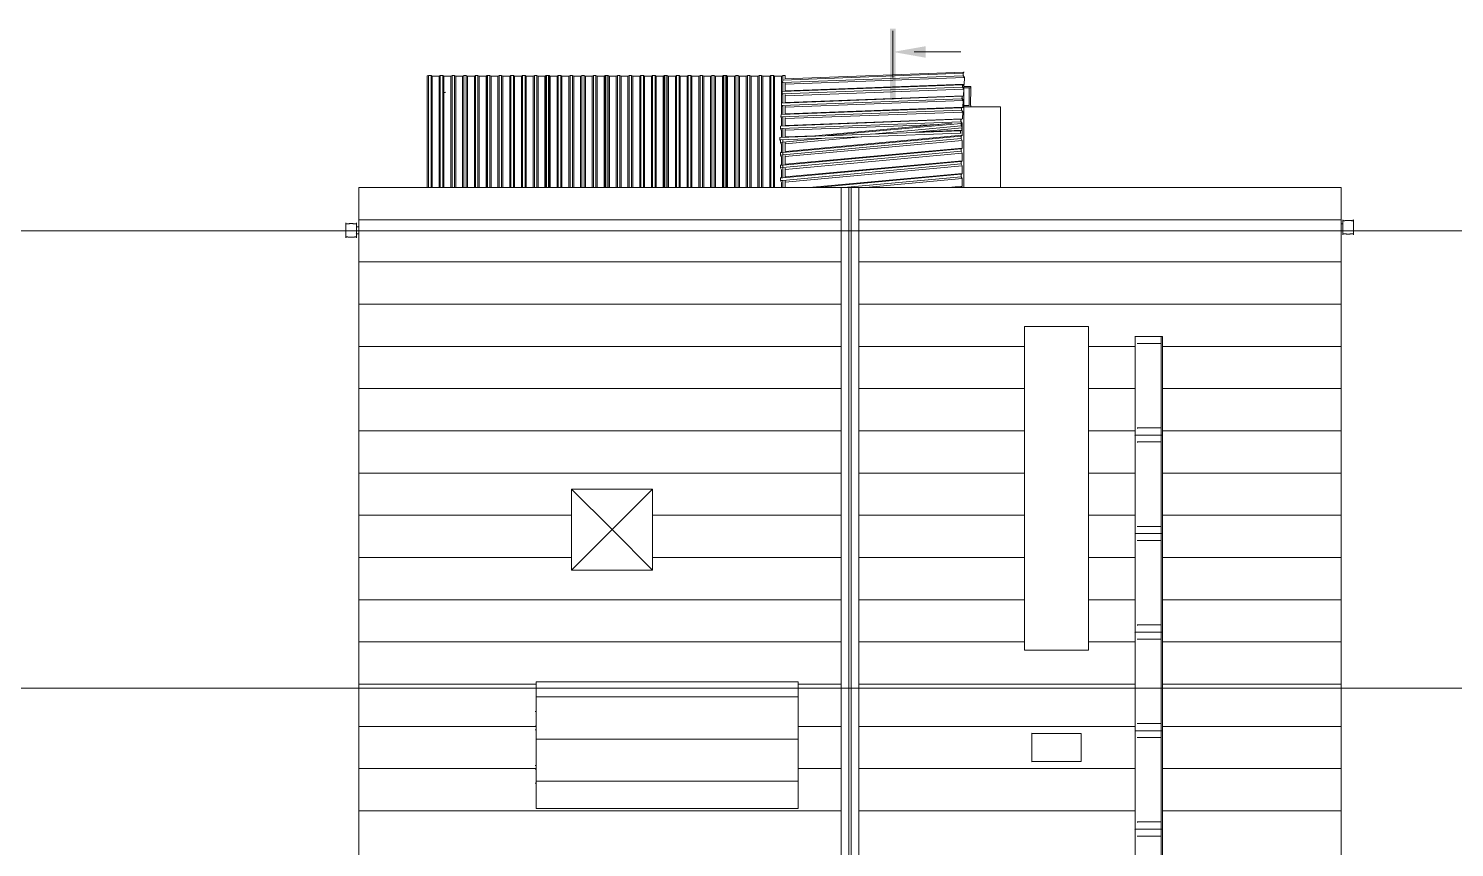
# Model space of a CAD drawing. Header units: millimetres. Extents: x 0 to 1189, y 0 to 841.
# Drawn here: x 430.9 to 633.4, y 630.7 to 747.1 of the extents above; entities that cross this region are included whole.
import ezdxf

# ---------------------------------------------------------------- set-up
doc = ezdxf.new("R2010")
doc.units = ezdxf.units.MM

msp = doc.modelspace()

# ---------------------------------------------------------------- hatches: boundary and pattern name
h = msp.add_hatch(color=7)
h.dxf.hatch_style = 2
h.paths.add_polyline_path([(553.240845, 736.972897), (553.240845, 747.104112), (554.038846, 747.104112), (554.038846, 736.972897)])
h = msp.add_hatch(color=7)
h.dxf.hatch_style = 2
h.paths.add_polyline_path([(558.318853, 744.595108), (558.318853, 742.946606), (553.644846, 743.770907)])
h = msp.add_hatch(color=7)
h.dxf.hatch_style = 2
h.paths.add_polyline_path([(495.977409, 740.478642), (495.935826, 740.423779), (495.945018, 740.355553), (495.999881, 740.31397), (496.068106, 740.323162), (496.080106, 740.330162), (496.121689, 740.385025), (496.112498, 740.45325), (496.057635, 740.494833), (495.989409, 740.485642)])
h = msp.add_hatch(color=7)
h.dxf.hatch_style = 2
h.paths.add_polyline_path([(563.63448, 740.858442), (563.679661, 740.806502), (563.748322, 740.801521), (563.800262, 740.846702), (563.805243, 740.915363), (563.801243, 740.927363), (563.756062, 740.979304), (563.687401, 740.984284), (563.63546, 740.939103), (563.63048, 740.870442)])
h = msp.add_hatch(color=7)
h.dxf.hatch_style = 2
h.paths.add_polyline_path([(489.951749, 738.010898), (489.978186, 737.947336), (490.041749, 737.920898), (490.105311, 737.947336), (490.131749, 738.010898), (490.131749, 738.025898), (490.105311, 738.089461), (490.041749, 738.115898), (489.978186, 738.089461), (489.951749, 738.025898)])
h = msp.add_hatch(color=7)
h.dxf.hatch_style = 2
h.paths.add_polyline_path([(563.323841, 733.732424), (563.367802, 733.679447), (563.436329, 733.672871), (563.489305, 733.716833), (563.495881, 733.785359), (563.491881, 733.79836), (563.44792, 733.851336), (563.379393, 733.857912), (563.326416, 733.813951), (563.319841, 733.745424)])
h = msp.add_hatch(color=7)
h.dxf.hatch_style = 2
h.paths.add_polyline_path([(537.554572, 731.182389), (537.623247, 731.17761), (537.67532, 731.222639), (537.680099, 731.291314), (537.635071, 731.343386), (537.560395, 731.351166), (537.508323, 731.306137), (537.503543, 731.237462)])
h = msp.add_hatch(color=7)
h.dxf.hatch_style = 2
h.paths.add_polyline_path([(563.250321, 732.309271), (563.18166, 732.30429), (563.136479, 732.25235), (563.141459, 732.183689), (563.1934, 732.138508), (563.268061, 732.141488), (563.313242, 732.193429), (563.308262, 732.26209)])
h = msp.add_hatch(color=7)
h.dxf.hatch_style = 2
h.paths.add_polyline_path([(617.536943, 719.44687), (617.473381, 719.420432), (617.446943, 719.35687), (617.473381, 719.293307), (617.536943, 719.26687), (617.548943, 719.26687), (617.612506, 719.293307), (617.638944, 719.35687), (617.612506, 719.420432), (617.548943, 719.44687)])
h = msp.add_hatch(color=7)
h.dxf.hatch_style = 2
h.paths.add_polyline_path([(477.462729, 717.817867), (477.526292, 717.844305), (477.55273, 717.907867), (477.526292, 717.97143), (477.462729, 717.997868), (477.450729, 717.997868), (477.387167, 717.97143), (477.360729, 717.907867), (477.387167, 717.844305), (477.450729, 717.817867)])
h = msp.add_hatch(color=7)
h.dxf.hatch_style = 2
h.paths.add_polyline_path([(588.039898, 703.400845), (587.976336, 703.374408), (587.949898, 703.310845), (587.976336, 703.247283), (588.039898, 703.220845), (588.052898, 703.220845), (588.116461, 703.247283), (588.142899, 703.310845), (588.116461, 703.374408), (588.052898, 703.400845)])
h = msp.add_hatch(color=7)
h.dxf.hatch_style = 2
h.paths.add_polyline_path([(588.039898, 689.400824), (587.976336, 689.374386), (587.949898, 689.310824), (587.976336, 689.247261), (588.039898, 689.220824), (588.052898, 689.220824), (588.116461, 689.247261), (588.142899, 689.310824), (588.116461, 689.374386), (588.052898, 689.400824)])
h = msp.add_hatch(color=7)
h.dxf.hatch_style = 2
h.paths.add_polyline_path([(588.052898, 689.220824), (588.116461, 689.247261), (588.142899, 689.310824), (588.116461, 689.374386), (588.052898, 689.400824), (588.039898, 689.400824), (587.976336, 689.374386), (587.949898, 689.310824), (587.976336, 689.247261), (588.039898, 689.220824)])
h = msp.add_hatch(color=7)
h.dxf.hatch_style = 2
h.paths.add_polyline_path([(588.039898, 675.400803), (587.976336, 675.374365), (587.949898, 675.310802), (587.976336, 675.24724), (588.039898, 675.220802), (588.052898, 675.220802), (588.116461, 675.24724), (588.142899, 675.310802), (588.116461, 675.374365), (588.052898, 675.400803)])
h = msp.add_hatch(color=7)
h.dxf.hatch_style = 2
h.paths.add_polyline_path([(588.052898, 675.220802), (588.116461, 675.24724), (588.142899, 675.310802), (588.116461, 675.374365), (588.052898, 675.400803), (588.039898, 675.400803), (587.976336, 675.374365), (587.949898, 675.310802), (587.976336, 675.24724), (588.039898, 675.220802)])
h = msp.add_hatch(color=7)
h.dxf.hatch_style = 2
h.paths.add_polyline_path([(588.052898, 661.220781), (588.116461, 661.247218), (588.142899, 661.310781), (588.116461, 661.374344), (588.052898, 661.400781), (588.039898, 661.400781), (587.976336, 661.374344), (587.949898, 661.310781), (587.976336, 661.247218), (588.039898, 661.220781)])
h = msp.add_hatch(color=7)
h.dxf.hatch_style = 2
h.paths.add_polyline_path([(588.039898, 661.400781), (587.976336, 661.374344), (587.949898, 661.310781), (587.976336, 661.247218), (588.039898, 661.220781), (588.052898, 661.220781), (588.116461, 661.247218), (588.142899, 661.310781), (588.116461, 661.374344), (588.052898, 661.400781)])
h = msp.add_hatch(color=7)
h.dxf.hatch_style = 2
h.paths.add_polyline_path([(573.372876, 647.011759), (573.309313, 646.985322), (573.282876, 646.921759), (573.309313, 646.858196), (573.372876, 646.831759), (573.382876, 646.831759), (573.446439, 646.858196), (573.472876, 646.921759), (573.446439, 646.985322), (573.382876, 647.011759)])
h = msp.add_hatch(color=7)
h.dxf.hatch_style = 2
h.paths.add_polyline_path([(588.039898, 647.40076), (587.976336, 647.374322), (587.949898, 647.31076), (587.976336, 647.247197), (588.039898, 647.22076), (588.052898, 647.22076), (588.116461, 647.247197), (588.142899, 647.31076), (588.116461, 647.374322), (588.052898, 647.40076)])
h = msp.add_hatch(color=7)
h.dxf.hatch_style = 2
h.paths.add_polyline_path([(588.052898, 647.22076), (588.116461, 647.247197), (588.142899, 647.31076), (588.116461, 647.374322), (588.052898, 647.40076), (588.039898, 647.40076), (587.976336, 647.374322), (587.949898, 647.31076), (587.976336, 647.247197), (588.039898, 647.22076)])
h = msp.add_hatch(color=7)
h.dxf.hatch_style = 2
h.paths.add_polyline_path([(573.382876, 642.831753), (573.446439, 642.85819), (573.472876, 642.921753), (573.446439, 642.985316), (573.382876, 643.011753), (573.372876, 643.011753), (573.309313, 642.985316), (573.282876, 642.921753), (573.309313, 642.85819), (573.372876, 642.831753)])
h = msp.add_hatch(color=7)
h.dxf.hatch_style = 2
h.paths.add_polyline_path([(588.039898, 633.400738), (587.976336, 633.374301), (587.949898, 633.310738), (587.976336, 633.247176), (588.039898, 633.220738), (588.052898, 633.220738), (588.116461, 633.247176), (588.142899, 633.310738), (588.116461, 633.374301), (588.052898, 633.400738)])
h = msp.add_hatch(color=7)
h.dxf.hatch_style = 2
h.paths.add_polyline_path([(588.052898, 633.220738), (588.116461, 633.247176), (588.142899, 633.310738), (588.116461, 633.374301), (588.052898, 633.400738), (588.039898, 633.400738), (587.976336, 633.374301), (587.949898, 633.310738), (587.976336, 633.247176), (588.039898, 633.220738)])

# ---------------------------------------------------------------- linework, layer by layer
at = {"color": 7, "lineweight": 0}
for points in [[(553.644846, 746.770912), (553.644846, 740.127901)], [(556.64485, 743.770907), (563.307861, 743.770907)], [(487.499745, 740.365902), (487.699745, 740.407902)], [(487.499745, 724.509878), (487.499745, 740.365902)], [(487.699745, 740.407902), (488.049746, 740.407902)], [(487.699745, 724.509878), (487.699745, 740.407902)], [(488.049746, 740.407902), (488.219746, 740.306902)], [(488.049746, 724.509878), (488.049746, 740.407902)], [(488.219746, 740.306902), (489.196747, 740.306902)], [(488.219746, 740.306902), (488.219746, 724.509878)], [(489.196747, 740.306902), (489.366748, 740.407902)], [(489.196747, 740.306902), (489.196747, 724.509878)], [(489.366748, 740.407902), (489.716748, 740.407902)], [(489.366748, 740.407902), (489.366748, 724.509878)], [(489.716748, 740.407902), (489.886748, 740.306902)], [(489.716748, 740.407902), (489.716748, 724.509878)], [(489.886748, 740.306902), (490.86375, 740.306902)], [(489.886748, 740.306902), (489.886748, 738.025898)], [(490.86375, 740.306902), (491.03375, 740.407902)], [(490.86375, 740.306902), (490.86375, 724.509878)], [(491.03375, 740.407902), (491.383751, 740.407902)], [(491.03375, 740.407902), (491.03375, 724.509878)], [(491.383751, 740.407902), (491.553751, 740.306902)], [(491.383751, 740.407902), (491.383751, 724.509878)], [(491.553751, 740.306902), (492.530752, 740.306902)], [(491.553751, 740.306902), (491.553751, 724.509878)], [(492.530752, 740.306902), (492.700753, 740.407902)], [(492.530752, 740.306902), (492.530752, 724.509878)], [(492.700753, 740.407902), (493.050753, 740.407902)], [(492.700753, 740.407902), (492.700753, 724.509878)], [(493.050753, 740.407902), (493.220754, 740.306902)], [(493.050753, 740.407902), (493.050753, 724.509878)], [(493.220754, 740.306902), (494.197755, 740.306902)], [(493.220754, 740.306902), (493.220754, 724.509878)], [(494.197755, 740.306902), (494.367755, 740.407902)], [(494.197755, 740.306902), (494.197755, 724.509878)], [(494.367755, 740.407902), (494.717756, 740.407902)], [(494.367755, 740.407902), (494.367755, 724.509878)], [(494.717756, 740.407902), (494.887756, 740.306902)], [(494.717756, 740.407902), (494.717756, 724.509878)], [(494.887756, 740.306902), (495.856758, 740.306902)], [(494.887756, 740.306902), (494.887756, 724.509878)], [(495.856758, 740.365902), (496.022758, 740.400902)], [(495.856758, 724.509878), (495.856758, 740.365902)], [(496.034758, 740.407902), (496.384758, 740.407902)], [(496.034758, 740.407902), (496.034758, 724.509878)], [(496.056758, 740.407902), (496.406758, 740.407902)], [(496.056758, 724.509878), (496.056758, 740.407902)], [(496.384758, 740.407902), (496.384758, 724.509878)], [(496.406758, 740.407902), (496.576759, 740.306902)], [(496.406758, 724.509878), (496.406758, 740.407902)], [(496.576759, 740.306902), (497.55376, 740.306902)], [(496.576759, 740.306902), (496.576759, 724.509878)], [(497.55376, 740.306902), (497.72376, 740.407902)], [(497.55376, 740.306902), (497.55376, 724.509878)], [(497.72376, 740.407902), (498.073761, 740.407902)], [(497.72376, 740.407902), (497.72376, 724.509878)], [(498.073761, 740.407902), (498.243761, 740.306902)], [(498.073761, 740.407902), (498.073761, 724.509878)], [(498.243761, 740.306902), (499.220763, 740.306902)], [(498.243761, 740.306902), (498.243761, 724.509878)], [(499.220763, 740.306902), (499.390763, 740.407902)], [(499.220763, 740.306902), (499.220763, 724.509878)], [(499.390763, 740.407902), (499.740763, 740.407902)], [(499.390763, 740.407902), (499.390763, 724.509878)], [(499.740763, 740.407902), (499.910764, 740.306902)], [(499.740763, 740.407902), (499.740763, 724.509878)], [(499.910764, 740.306902), (500.887765, 740.306902)], [(499.910764, 740.306902), (499.910764, 724.509878)], [(500.887765, 740.306902), (501.057766, 740.407902)], [(500.887765, 740.306902), (500.887765, 724.509878)], [(501.057766, 740.407902), (501.407766, 740.407902)], [(501.057766, 740.407902), (501.057766, 724.509878)], [(501.407766, 740.407902), (501.577766, 740.306902)], [(501.407766, 740.407902), (501.407766, 724.509878)], [(501.577766, 740.306902), (502.554768, 740.306902)], [(501.577766, 740.306902), (501.577766, 724.509878)], [(502.554768, 740.306902), (502.724768, 740.407902)], [(502.554768, 740.306902), (502.554768, 724.509878)], [(502.724768, 740.407902), (503.074769, 740.407902)], [(502.724768, 740.407902), (502.724768, 724.509878)], [(503.074769, 740.407902), (503.244769, 740.306902)], [(503.074769, 740.407902), (503.074769, 724.509878)], [(503.244769, 740.306902), (504.22177, 740.306902)], [(503.244769, 740.306902), (503.244769, 724.509878)], [(504.22177, 740.306902), (504.25677, 740.327902)], [(504.22177, 740.306902), (504.22177, 724.509878)], [(504.25677, 740.365902), (504.355771, 740.386902)], [(504.25677, 724.509878), (504.25677, 740.365902)], [(504.355771, 740.386902), (504.391771, 740.407902)], [(504.391771, 740.407902), (504.741771, 740.407902)], [(504.391771, 740.407902), (504.391771, 724.509878)], [(504.456771, 740.407902), (504.806771, 740.407902)], [(504.456771, 724.509878), (504.456771, 740.407902)], [(504.741771, 740.407902), (504.741771, 724.509878)], [(504.806771, 740.407902), (504.976771, 740.306902)], [(504.806771, 724.509878), (504.806771, 740.407902)], [(504.976771, 740.306902), (505.953773, 740.306902)], [(504.976771, 740.306902), (504.976771, 724.509878)], [(505.953773, 740.306902), (506.123773, 740.407902)], [(505.953773, 740.306902), (505.953773, 724.509878)], [(506.123773, 740.407902), (506.473774, 740.407902)], [(506.123773, 740.407902), (506.123773, 724.509878)], [(506.473774, 740.407902), (506.643774, 740.306902)], [(506.473774, 740.407902), (506.473774, 724.509878)], [(506.643774, 740.306902), (507.620776, 740.306902)], [(506.643774, 740.306902), (506.643774, 724.509878)], [(507.620776, 740.306902), (507.790776, 740.407902)], [(507.620776, 740.306902), (507.620776, 724.509878)], [(507.790776, 740.407902), (508.140776, 740.407902)], [(507.790776, 740.407902), (507.790776, 724.509878)], [(508.140776, 740.407902), (508.310777, 740.306902)], [(508.140776, 740.407902), (508.140776, 724.509878)], [(508.310777, 740.306902), (509.287778, 740.306902)], [(508.310777, 740.306902), (508.310777, 724.509878)], [(509.287778, 740.306902), (509.457778, 740.407902)], [(509.287778, 740.306902), (509.287778, 724.509878)], [(509.457778, 740.407902), (509.807779, 740.407902)], [(509.457778, 740.407902), (509.457778, 724.509878)], [(509.807779, 740.407902), (509.977779, 740.306902)], [(509.807779, 740.407902), (509.807779, 724.509878)], [(509.977779, 740.306902), (510.954781, 740.306902)], [(509.977779, 740.306902), (509.977779, 724.509878)], [(510.954781, 740.306902), (511.124781, 740.407902)], [(510.954781, 740.306902), (510.954781, 724.509878)], [(511.124781, 740.407902), (511.474781, 740.407902)], [(511.124781, 740.407902), (511.124781, 724.509878)], [(511.474781, 740.407902), (511.644782, 740.306902)], [(511.474781, 740.407902), (511.474781, 724.509878)], [(511.644782, 740.306902), (512.621783, 740.306902)], [(511.644782, 740.306902), (511.644782, 724.509878)], [(512.621783, 740.306902), (512.655783, 740.326902)], [(512.621783, 740.306902), (512.621783, 724.509878)], [(512.655783, 740.365902), (512.756783, 740.386902)], [(512.655783, 724.509878), (512.655783, 740.365902)], [(512.756783, 740.386902), (512.791783, 740.407902)], [(512.791783, 740.407902), (513.141784, 740.407902)], [(512.791783, 740.407902), (512.791783, 724.509878)], [(512.855784, 740.407902), (513.205784, 740.407902)], [(512.855784, 724.509878), (512.855784, 740.407902)], [(513.141784, 740.407902), (513.141784, 724.509878)], [(513.205784, 740.407902), (513.375784, 740.306902)], [(513.205784, 724.509878), (513.205784, 740.407902)], [(513.375784, 740.306902), (514.352786, 740.306902)], [(513.375784, 740.306902), (513.375784, 724.509878)], [(514.352786, 740.306902), (514.522786, 740.407902)], [(514.352786, 740.306902), (514.352786, 724.509878)], [(514.522786, 740.407902), (514.872787, 740.407902)], [(514.522786, 740.407902), (514.522786, 724.509878)], [(514.872787, 740.407902), (515.042787, 740.306902)], [(514.872787, 740.407902), (514.872787, 724.509878)], [(515.042787, 740.306902), (516.019788, 740.306902)], [(515.042787, 740.306902), (515.042787, 724.509878)], [(516.019788, 740.306902), (516.189789, 740.407902)], [(516.019788, 740.306902), (516.019788, 724.509878)], [(516.189789, 740.407902), (516.539789, 740.407902)], [(516.189789, 740.407902), (516.189789, 724.509878)], [(516.539789, 740.407902), (516.709789, 740.306902)], [(516.539789, 740.407902), (516.539789, 724.509878)], [(516.709789, 740.306902), (517.686791, 740.306902)], [(516.709789, 740.306902), (516.709789, 724.509878)], [(517.686791, 740.306902), (517.856791, 740.407902)], [(517.686791, 740.306902), (517.686791, 724.509878)], [(517.856791, 740.407902), (518.206792, 740.407902)], [(517.856791, 740.407902), (517.856791, 724.509878)], [(518.206792, 740.407902), (518.376792, 740.306902)], [(518.206792, 740.407902), (518.206792, 724.509878)], [(518.376792, 740.306902), (519.353793, 740.306902)], [(518.376792, 740.306902), (518.376792, 724.509878)], [(519.353793, 740.306902), (519.523794, 740.407902)], [(519.353793, 740.306902), (519.353793, 724.509878)], [(519.523794, 740.407902), (519.873794, 740.407902)], [(519.523794, 740.407902), (519.523794, 724.509878)], [(519.873794, 740.407902), (520.043795, 740.306902)], [(519.873794, 740.407902), (519.873794, 724.509878)], [(520.043795, 740.306902), (521.020796, 740.306902)], [(520.043795, 740.306902), (520.043795, 724.509878)], [(521.020796, 740.306902), (521.054796, 740.326902)], [(521.020796, 740.306902), (521.020796, 724.509878)], [(521.054796, 740.365902), (521.155796, 740.386902)], [(521.054796, 724.509878), (521.054796, 740.365902)], [(521.155796, 740.386902), (521.190796, 740.407902)], [(521.190796, 740.407902), (521.540797, 740.407902)], [(521.190796, 740.407902), (521.190796, 724.509878)], [(521.254796, 740.407902), (521.604797, 740.407902)], [(521.254796, 724.509878), (521.254796, 740.407902)], [(521.540797, 740.407902), (521.540797, 724.509878)], [(521.604797, 740.407902), (521.774797, 740.306902)], [(521.604797, 724.509878), (521.604797, 740.407902)], [(521.774797, 740.306902), (522.751799, 740.306902)], [(521.774797, 740.306902), (521.774797, 724.509878)], [(522.751799, 740.306902), (522.921799, 740.407902)], [(522.751799, 740.306902), (522.751799, 724.509878)], [(522.921799, 740.407902), (523.271799, 740.407902)], [(522.921799, 740.407902), (522.921799, 724.509878)], [(523.271799, 740.407902), (523.4418, 740.306902)], [(523.271799, 740.407902), (523.271799, 724.509878)], [(523.4418, 740.306902), (524.418801, 740.306902)], [(523.4418, 740.306902), (523.4418, 724.509878)], [(524.418801, 740.306902), (524.588801, 740.407902)], [(524.418801, 740.306902), (524.418801, 724.509878)], [(524.588801, 740.407902), (524.938802, 740.407902)], [(524.588801, 740.407902), (524.588801, 724.509878)], [(524.938802, 740.407902), (525.108802, 740.306902)], [(524.938802, 740.407902), (524.938802, 724.509878)], [(525.108802, 740.306902), (526.085804, 740.306902)], [(525.108802, 740.306902), (525.108802, 724.509878)], [(526.085804, 740.306902), (526.255804, 740.407902)], [(526.085804, 740.306902), (526.085804, 724.509878)], [(526.255804, 740.407902), (526.605805, 740.407902)], [(526.255804, 740.407902), (526.255804, 724.509878)], [(526.605805, 740.407902), (526.775805, 740.306902)], [(526.605805, 740.407902), (526.605805, 724.509878)], [(526.775805, 740.306902), (527.752806, 740.306902)], [(526.775805, 740.306902), (526.775805, 724.509878)], [(527.752806, 740.306902), (527.922807, 740.407902)], [(527.752806, 740.306902), (527.752806, 724.509878)], [(527.922807, 740.407902), (528.272807, 740.407902)], [(527.922807, 740.407902), (527.922807, 724.509878)], [(528.272807, 740.407902), (528.442807, 740.306902)], [(528.272807, 740.407902), (528.272807, 724.509878)], [(528.442807, 740.306902), (529.419809, 740.306902)], [(528.442807, 740.306902), (528.442807, 724.509878)], [(529.419809, 740.306902), (529.453809, 740.326902)], [(529.419809, 740.306902), (529.419809, 724.509878)], [(529.453809, 740.365902), (529.554809, 740.386902)], [(529.453809, 724.509878), (529.453809, 740.365902)], [(529.554809, 740.386902), (529.589809, 740.407902)], [(529.589809, 740.407902), (529.93981, 740.407902)], [(529.589809, 740.407902), (529.589809, 724.509878)], [(529.653809, 740.407902), (530.00381, 740.407902)], [(529.653809, 724.509878), (529.653809, 740.407902)], [(529.93981, 740.407902), (529.93981, 724.509878)], [(530.00381, 740.407902), (530.17381, 740.306902)], [(530.00381, 724.509878), (530.00381, 740.407902)], [(530.17381, 740.306902), (531.150811, 740.306902)], [(530.17381, 740.306902), (530.17381, 724.509878)], [(531.150811, 740.306902), (531.320812, 740.407902)], [(531.150811, 740.306902), (531.150811, 724.509878)], [(531.320812, 740.407902), (531.670812, 740.407902)], [(531.320812, 740.407902), (531.320812, 724.509878)], [(531.670812, 740.407902), (531.840813, 740.306902)], [(531.670812, 740.407902), (531.670812, 724.509878)], [(531.840813, 740.306902), (532.817814, 740.306902)], [(531.840813, 740.306902), (531.840813, 724.509878)], [(532.817814, 740.306902), (532.987814, 740.407902)], [(532.817814, 740.306902), (532.817814, 724.509878)], [(532.987814, 740.407902), (533.337815, 740.407902)], [(532.987814, 740.407902), (532.987814, 724.509878)], [(533.337815, 740.407902), (533.507815, 740.306902)], [(533.337815, 740.407902), (533.337815, 724.509878)], [(533.507815, 740.306902), (534.484817, 740.306902)], [(533.507815, 740.306902), (533.507815, 724.509878)], [(534.484817, 740.306902), (534.654817, 740.407902)], [(534.484817, 740.306902), (534.484817, 724.509878)], [(534.654817, 740.407902), (535.004817, 740.407902)], [(534.654817, 740.407902), (534.654817, 724.509878)], [(535.004817, 740.407902), (535.174818, 740.306902)], [(535.004817, 740.407902), (535.004817, 724.509878)], [(535.174818, 740.306902), (536.151819, 740.306902)], [(535.174818, 740.306902), (535.174818, 724.509878)], [(536.151819, 740.306902), (536.321819, 740.407902)], [(536.151819, 740.306902), (536.151819, 724.509878)], [(536.321819, 740.407902), (536.67182, 740.407902)], [(536.321819, 740.407902), (536.321819, 724.509878)], [(536.67182, 740.407902), (536.84182, 740.306902)], [(536.67182, 740.407902), (536.67182, 724.509878)], [(536.84182, 740.306902), (537.818822, 740.306902)], [(536.84182, 740.306902), (536.84182, 724.509878)], [(537.818822, 740.306902), (537.988822, 740.407902)], [(537.818822, 740.306902), (537.818822, 734.899893)], [(537.976822, 739.4399), (563.609861, 740.397902)], [(537.976822, 739.4399), (537.992822, 739.782901)], [(538.007822, 739.3969), (537.976822, 739.4399)], [(537.988822, 740.407902), (538.338822, 740.407902)], [(537.988822, 740.407902), (537.988822, 739.702901)], [(537.988822, 739.4219), (537.988822, 738.150898)], [(537.992822, 739.782901), (563.626861, 740.741902)], [(537.992822, 739.782901), (538.032822, 739.853901)], [(538.309822, 739.948901), (563.715861, 740.898903)], [(538.338822, 740.407902), (538.338822, 739.958901)], [(563.795861, 740.137901), (538.338822, 739.1859)], [(538.338822, 739.3359), (538.338822, 738.192898)], [(563.626861, 740.741902), (563.609861, 740.397902)], [(563.609861, 740.397902), (563.795861, 740.137901)], [(563.616861, 740.405902), (563.631861, 740.732902)], [(563.802861, 740.145901), (563.616861, 740.405902)], [(563.715861, 740.898903), (563.626861, 740.741902)], [(563.631861, 740.732902), (563.719861, 740.886903)], [(563.795861, 740.137901), (563.750861, 739.1799)], [(563.755861, 739.1669), (563.802861, 740.145901)], [(490.041749, 738.025898), (489.884748, 738.025898)], [(489.886748, 738.010898), (489.886748, 724.509878)], [(563.471861, 737.471897), (537.837822, 736.513896)], [(563.532861, 738.763899), (537.898822, 737.804898)], [(537.898822, 737.804898), (537.915822, 738.147898)], [(537.956822, 737.724898), (537.898822, 737.804898)], [(563.548861, 739.1069), (537.915822, 738.147898)], [(537.915822, 738.147898), (537.966822, 738.166898)], [(537.988822, 737.765898), (537.988822, 736.518896)], [(563.750861, 739.1799), (538.338822, 738.229899)], [(563.718861, 738.502899), (538.338822, 737.553898)], [(538.338822, 737.701898), (538.338822, 736.561896)], [(563.672861, 737.544897), (538.338822, 736.597896)], [(563.471861, 737.471897), (563.454861, 737.128897)], [(563.461861, 737.135897), (563.476861, 737.458897)], [(563.672861, 737.544897), (563.471861, 737.471897)], [(563.476861, 737.458897), (563.678861, 737.531897)], [(563.548861, 739.1069), (563.532861, 738.763899)], [(563.532861, 738.763899), (563.718861, 738.502899)], [(563.538861, 738.770899), (563.554861, 739.0929)], [(563.724861, 738.510899), (563.538861, 738.770899)], [(563.750861, 739.1799), (563.548861, 739.1069)], [(563.554861, 739.0929), (563.755861, 739.1669)], [(563.718861, 738.502899), (563.672861, 737.544897)], [(563.678861, 737.531897), (563.724861, 738.510899)], [(563.740861, 739.1609), (563.740861, 724.509878)], [(563.740861, 738.8739), (564.698863, 738.8689)], [(563.740861, 738.673899), (564.497862, 738.669899)], [(564.697863, 738.668899), (563.740861, 738.673899)], [(564.497862, 738.669899), (564.485862, 736.169895)], [(564.485862, 736.169895), (564.497862, 738.669899)], [(564.497862, 738.669899), (564.697863, 738.668899)], [(564.697863, 738.668899), (564.685863, 736.169895)], [(564.697863, 738.668899), (564.698863, 738.8689)], [(563.377861, 735.493894), (537.743822, 734.535893)], [(563.393861, 735.836895), (537.759822, 734.878893)], [(563.454861, 737.128897), (537.821822, 736.169895)], [(537.821822, 736.169895), (537.837822, 736.513896)], [(537.914822, 736.038895), (537.821822, 736.169895)], [(537.837822, 736.513896), (537.927822, 736.545896)], [(537.988822, 736.131895), (537.988822, 734.886893)], [(563.640861, 736.868896), (538.338822, 735.922895)], [(538.338822, 736.067895), (538.338822, 734.930894)], [(563.595861, 735.910895), (538.338822, 734.965894)], [(563.563861, 735.233894), (538.338822, 734.290893)], [(563.393861, 735.836895), (563.377861, 735.493894)], [(563.377861, 735.493894), (563.563861, 735.233894)], [(563.383861, 735.501894), (563.398861, 735.823895)], [(563.569861, 735.240894), (563.383861, 735.501894)], [(563.595861, 735.910895), (563.393861, 735.836895)], [(563.398861, 735.823895), (563.600861, 735.896895)], [(563.454861, 737.128897), (563.640861, 736.868896)], [(563.647861, 736.875896), (563.461861, 737.135897)], [(563.563861, 735.233894), (563.517861, 734.275893)], [(563.523861, 734.261892), (563.569861, 735.240894)], [(563.640861, 736.868896), (563.595861, 735.910895)], [(563.600861, 735.896895), (563.647861, 736.875896)], [(564.485862, 736.169895), (563.740861, 736.173895)], [(563.740861, 736.173895), (564.485862, 736.169895)], [(564.709863, 735.968895), (563.740861, 735.973895)], [(564.685863, 736.169895), (564.710863, 736.168895)], [(568.909869, 735.978895), (564.708863, 735.978895)], [(564.710863, 736.168895), (564.709863, 735.968895)], [(568.909869, 724.509878), (568.909869, 735.978895)], [(563.299861, 733.858892), (537.666821, 732.90089)], [(537.666821, 732.90089), (537.682821, 733.243891)], [(563.315861, 734.201892), (537.682821, 733.243891)], [(537.682821, 733.243891), (537.848822, 733.303891)], [(537.743822, 734.535893), (537.759822, 734.878893)], [(537.873822, 734.353893), (537.743822, 734.535893)], [(537.759822, 734.878893), (537.887822, 734.924893)], [(537.818822, 734.429893), (537.818822, 733.293891)], [(537.988822, 734.498893), (537.988822, 733.266891)], [(538.338822, 734.434893), (538.338822, 733.298891)], [(563.517861, 734.275893), (538.338822, 733.333891)], [(560.166856, 733.474891), (538.338822, 732.65889)], [(542.074828, 731.816889), (562.045859, 733.646892)], [(544.334832, 731.873889), (563.325861, 733.614891)], [(550.641841, 732.109889), (563.325861, 733.272891)], [(563.315861, 734.201892), (563.299861, 733.858892)], [(563.299861, 733.858892), (563.485861, 733.598891)], [(563.305861, 733.866892), (563.321861, 734.188892)], [(563.491861, 733.606891), (563.305861, 733.866892)], [(563.517861, 734.275893), (563.315861, 734.201892)], [(563.321861, 734.188892), (563.523861, 734.261892)], [(563.383861, 733.727892), (563.325861, 733.614891)], [(563.325861, 733.614891), (563.325861, 733.272891)], [(563.325861, 733.272891), (563.479861, 733.002891)], [(563.331861, 733.605891), (563.389861, 733.719892)], [(563.331861, 733.278891), (563.331861, 733.605891)], [(563.485861, 733.598891), (563.331861, 733.592891)], [(563.485861, 733.008891), (563.331861, 733.278891)], [(563.375861, 733.768892), (563.405861, 733.771892)], [(563.405861, 733.771892), (563.392861, 733.745892)], [(563.398861, 733.736892), (563.409861, 733.758892)], [(563.485861, 733.598891), (563.459861, 733.054891)], [(563.465861, 733.044891), (563.491861, 733.606891)], [(563.22186, 732.223889), (537.588821, 731.265888)], [(537.588821, 731.265888), (537.604821, 731.608888)], [(537.594821, 731.262888), (563.22786, 732.221889)], [(563.238861, 732.56789), (537.604821, 731.608888)], [(537.604821, 731.608888), (537.794822, 731.677889)], [(537.659821, 731.262888), (537.711822, 731.266888)], [(537.659821, 730.920887), (537.659821, 731.262888)], [(537.832822, 732.66789), (537.666821, 732.90089)], [(537.818822, 732.68689), (537.818822, 731.679889)], [(537.988822, 732.86489), (537.988822, 731.635888)], [(537.988822, 731.277888), (537.988822, 725.86688)], [(563.325861, 731.463888), (538.000822, 729.142885)], [(563.325861, 731.805889), (538.002822, 729.485885)], [(538.010822, 730.952887), (544.018831, 731.502888)], [(538.338822, 732.80089), (538.338822, 731.667889)], [(563.479861, 731.926889), (538.338822, 729.623885)], [(542.536829, 731.858889), (538.338822, 731.701889)], [(549.250839, 731.698889), (538.338822, 730.698887)], [(563.479861, 731.193888), (538.338822, 728.889884)], [(563.479861, 733.002891), (556.835851, 732.39389)], [(563.439861, 732.64089), (556.835851, 732.39389)], [(563.238861, 732.56789), (563.22186, 732.223889)], [(563.22786, 732.221889), (563.243861, 732.55389)], [(563.439861, 732.64089), (563.238861, 732.56789)], [(563.243861, 732.55389), (563.445861, 732.62789)], [(563.479861, 731.926889), (563.325861, 731.805889)], [(563.325861, 731.805889), (563.325861, 731.463888)], [(563.325861, 731.463888), (563.479861, 731.193888)], [(563.331861, 731.793889), (563.485861, 731.915889)], [(563.331861, 731.469888), (563.331861, 731.793889)], [(563.485861, 731.199888), (563.331861, 731.469888)], [(563.456861, 733.000891), (563.439861, 732.64089)], [(563.479861, 733.002891), (563.479861, 731.926889)], [(563.479861, 731.193888), (563.479861, 730.118886)], [(563.485861, 731.915889), (563.485861, 733.008891)], [(563.485861, 730.106886), (563.485861, 731.199888)], [(537.659821, 730.920887), (537.988822, 730.950887)], [(537.803822, 730.666887), (537.659821, 730.920887)], [(537.659821, 729.453885), (537.812822, 729.574885)], [(537.988822, 729.483885), (537.659821, 729.453885)], [(537.659821, 729.111885), (537.659821, 729.453885)], [(537.988822, 729.141885), (537.659821, 729.111885)], [(537.805822, 728.854884), (537.659821, 729.111885)], [(537.818822, 730.663887), (537.818822, 729.571885)], [(563.325861, 729.654885), (537.990822, 727.333882)], [(563.325861, 729.996886), (537.992822, 727.675882)], [(538.338822, 730.885887), (538.338822, 729.553885)], [(563.479861, 730.118886), (538.338822, 727.814883)], [(563.479861, 729.385885), (538.338822, 727.081882)], [(563.479861, 730.118886), (563.325861, 729.996886)], [(563.325861, 729.996886), (563.325861, 729.654885)], [(563.325861, 729.654885), (563.479861, 729.385885)], [(563.331861, 729.985886), (563.485861, 730.106886)], [(563.331861, 729.660885), (563.331861, 729.985886)], [(563.485861, 729.391885), (563.331861, 729.660885)], [(563.479861, 729.385885), (563.479861, 728.309883)], [(563.485861, 728.297883), (563.485861, 729.391885)], [(537.659821, 727.644882), (537.812822, 727.766883)], [(537.988822, 727.675882), (537.659821, 727.644882)], [(537.659821, 727.302882), (537.659821, 727.644882)], [(537.988822, 727.332882), (537.659821, 727.302882)], [(537.812822, 727.032881), (537.659821, 727.302882)], [(537.818822, 728.851884), (537.818822, 727.763883)], [(563.325861, 728.188883), (537.988822, 725.86688)], [(563.325861, 727.846883), (537.988822, 725.524879)], [(538.338822, 729.073885), (538.338822, 727.745883)], [(563.479861, 728.309883), (538.338822, 726.00588)], [(563.479861, 727.576882), (538.338822, 725.272879)], [(538.338822, 727.262882), (538.338822, 725.93888)], [(563.479861, 728.309883), (563.325861, 728.188883)], [(563.325861, 728.188883), (563.325861, 727.846883)], [(563.325861, 727.846883), (563.479861, 727.576882)], [(563.331861, 728.176883), (563.485861, 728.297883)], [(563.331861, 727.852883), (563.331861, 728.176883)], [(563.485861, 727.582882), (563.331861, 727.852883)], [(563.479861, 727.576882), (563.479861, 726.500881)], [(563.485861, 726.489881), (563.485861, 727.582882)], [(537.659821, 725.83688), (537.812822, 725.95788)], [(537.982822, 725.86588), (537.659821, 725.83688)], [(537.659821, 725.494879), (537.659821, 725.83688)], [(537.980822, 725.523879), (537.659821, 725.494879)], [(537.812822, 725.224879), (537.659821, 725.494879)], [(537.818822, 727.039881), (537.818822, 725.95688)], [(537.818822, 725.228879), (537.818822, 724.509878)], [(537.988822, 725.524879), (537.988822, 724.509878)], [(538.338822, 725.450879), (538.338822, 724.509878)], [(563.479861, 726.500881), (541.752828, 724.509878)], [(542.922829, 724.509878), (563.325861, 726.37988)], [(546.656835, 724.509878), (563.325861, 726.03788)], [(563.479861, 725.76788), (549.75384, 724.509878)], [(563.479861, 726.500881), (563.325861, 726.37988)], [(563.325861, 726.37988), (563.325861, 726.03788)], [(563.325861, 726.03788), (563.479861, 725.76788)], [(563.331861, 726.36788), (563.485861, 726.489881)], [(563.331861, 726.04388), (563.331861, 726.36788)], [(563.485861, 725.77388), (563.331861, 726.04388)], [(563.479861, 725.76788), (563.479861, 724.692878)], [(563.485861, 724.680878), (563.485861, 725.77388)], [(477.77673, 724.509878), (477.77673, 497.334531)], [(546.299835, 724.509878), (477.77673, 724.509878)], [(546.301835, 724.509878), (547.381836, 724.509878)], [(546.301835, 724.509878), (546.301835, 466.837484)], [(547.381836, 724.509878), (547.551837, 724.509878)], [(547.381836, 724.509878), (547.381836, 466.837484)], [(547.551837, 724.509878), (547.721837, 724.509878)], [(547.721837, 724.509878), (548.802838, 724.509878)], [(547.721837, 466.837484), (547.721837, 724.509878)], [(617.326943, 724.509878), (548.802838, 724.509878)], [(548.802838, 724.509878), (548.802838, 466.837484)], [(563.479861, 724.692878), (561.488858, 724.509878)], [(563.325861, 724.570878), (562.65986, 724.509878)], [(563.479861, 724.692878), (563.325861, 724.570878)], [(563.325861, 724.570878), (563.325861, 724.509878)], [(563.331861, 724.559878), (563.485861, 724.680878)], [(563.331861, 724.509878), (563.331861, 724.559878)], [(617.326943, 497.578531), (617.326943, 724.509878)], [(475.950727, 719.46887), (475.961727, 719.40887)], [(475.950727, 718.407868), (475.950727, 719.46887)], [(475.961727, 719.40887), (475.996727, 719.36487)], [(475.996727, 719.36487), (476.022727, 719.35087)], [(476.022727, 719.35087), (476.055727, 719.34087)], [(476.055727, 719.34087), (476.074727, 719.33787)], [(476.074727, 719.33787), (476.094727, 719.33587)], [(476.094727, 719.33587), (476.116727, 719.33587)], [(476.116727, 719.33587), (476.139727, 719.33587)], [(476.139727, 719.33587), (476.163727, 719.33687)], [(476.163727, 719.33687), (476.188728, 719.33887)], [(476.188728, 719.33887), (476.214728, 719.34187)], [(476.214728, 719.34187), (476.242728, 719.34487)], [(476.242728, 719.34487), (476.270728, 719.34787)], [(476.270728, 719.34787), (476.299728, 719.35187)], [(476.299728, 719.35187), (476.329728, 719.35587)], [(476.329728, 719.35587), (476.360728, 719.35987)], [(476.360728, 719.35987), (476.392728, 719.36287)], [(476.392728, 719.36287), (476.424728, 719.36687)], [(476.424728, 719.36687), (476.457728, 719.37087)], [(476.457728, 719.37087), (476.491728, 719.37387)], [(476.491728, 719.37387), (476.560728, 719.37887)], [(476.560728, 719.37887), (476.630728, 719.38187)], [(476.630728, 719.38187), (476.771728, 719.38187)], [(476.771728, 719.38187), (476.841729, 719.37887)], [(476.841729, 719.37887), (476.909729, 719.37387)], [(476.909729, 719.37387), (476.943729, 719.37087)], [(476.943729, 719.37087), (476.976729, 719.36687)], [(476.976729, 719.36687), (477.008729, 719.36287)], [(477.008729, 719.36287), (477.040729, 719.35987)], [(477.040729, 719.35987), (477.071729, 719.35587)], [(477.071729, 719.35587), (477.101729, 719.35187)], [(477.101729, 719.35187), (477.131729, 719.34787)], [(477.131729, 719.34787), (477.159729, 719.34487)], [(477.159729, 719.34487), (477.186729, 719.34187)], [(477.186729, 719.34187), (477.213729, 719.33887)], [(477.213729, 719.33887), (477.238729, 719.33687)], [(477.238729, 719.33687), (477.262729, 719.33587)], [(477.262729, 719.33587), (477.285729, 719.33587)], [(477.285729, 719.33587), (477.306729, 719.33587)], [(477.306729, 719.33587), (477.326729, 719.33787)], [(477.326729, 719.33787), (477.345729, 719.34087)], [(477.345729, 719.34087), (477.378729, 719.35087)], [(477.378729, 719.35087), (477.405729, 719.36487)], [(477.405729, 719.36487), (477.439729, 719.40887)], [(477.439729, 719.40887), (477.450729, 719.46887)], [(477.450729, 719.46887), (477.450729, 718.407868)], [(477.77673, 719.921871), (546.299835, 719.921871)], [(617.326943, 719.921871), (548.802838, 719.921871)], [(617.325943, 719.35587), (617.374943, 719.35587)], [(617.374943, 719.35587), (617.429943, 719.35587)], [(617.429943, 719.35587), (617.483943, 719.35687)], [(617.483943, 719.35687), (617.536943, 719.35687)], [(617.546943, 719.918871), (617.558943, 719.85887)], [(617.550943, 718.856869), (617.546943, 719.918871)], [(617.558943, 719.85887), (617.592944, 719.81387)], [(617.592944, 719.81387), (617.619944, 719.79987)], [(617.619944, 719.79987), (617.652944, 719.78987)], [(617.652944, 719.78987), (617.671944, 719.78787)], [(617.671944, 719.78787), (617.691944, 719.78587)], [(617.691944, 719.78587), (617.712944, 719.78587)], [(617.712944, 719.78587), (617.735944, 719.78587)], [(617.735944, 719.78587), (617.759944, 719.78687)], [(617.759944, 719.78687), (617.785944, 719.78887)], [(617.785944, 719.78887), (617.811944, 719.79187)], [(617.811944, 719.79187), (617.838944, 719.79487)], [(617.838944, 719.79487), (617.867944, 719.79787)], [(617.867944, 719.79787), (617.896944, 719.80187)], [(617.896944, 719.80187), (617.926944, 719.80587)], [(617.926944, 719.80587), (617.957944, 719.80987)], [(617.957944, 719.80987), (617.989944, 719.81387)], [(617.989944, 719.81387), (618.021944, 719.81787)], [(618.021944, 719.81787), (618.054944, 719.82087)], [(618.054944, 719.82087), (618.088944, 719.82487)], [(618.088944, 719.82487), (618.156944, 719.82987)], [(618.156944, 719.82987), (618.226945, 719.83387)], [(618.226945, 719.83387), (618.367945, 719.83387)], [(618.367945, 719.83387), (618.437945, 719.83087)], [(618.437945, 719.83087), (618.506945, 719.82587)], [(618.506945, 719.82587), (618.540945, 719.82287)], [(618.540945, 719.82287), (618.573945, 719.81987)], [(618.573945, 719.81987), (618.605945, 719.81587)], [(618.605945, 719.81587), (618.637945, 719.81187)], [(618.637945, 719.81187), (618.668945, 719.80887)], [(618.668945, 719.80887), (618.698945, 719.80487)], [(618.698945, 719.80487), (618.727945, 719.80087)], [(618.727945, 719.80087), (618.756945, 719.79787)], [(618.756945, 719.79787), (618.783945, 719.79487)], [(618.783945, 719.79487), (618.809945, 719.79187)], [(618.809945, 719.79187), (618.835945, 719.78987)], [(618.835945, 719.78987), (618.859945, 719.78887)], [(618.859945, 719.78887), (618.881946, 719.78887)], [(618.881946, 719.78887), (618.903946, 719.78987)], [(618.903946, 719.78987), (618.923946, 719.79087)], [(618.923946, 719.79087), (618.942946, 719.79387)], [(618.942946, 719.79387), (618.975946, 719.80387)], [(618.975946, 719.80387), (619.001946, 719.81887)], [(619.001946, 719.81887), (619.036946, 719.86287)], [(619.036946, 719.86287), (619.046946, 719.922871)], [(619.046946, 719.922871), (619.050946, 718.860869)], [(202.529309, 718.371868), (863.72632, 718.371868)], [(475.950727, 717.345867), (475.950727, 718.407868)], [(475.961727, 717.405867), (475.950727, 717.345867)], [(475.996727, 717.449867), (475.961727, 717.405867)], [(476.022727, 717.464867), (475.996727, 717.449867)], [(476.055727, 717.473867), (476.022727, 717.464867)], [(476.074727, 717.476867), (476.055727, 717.473867)], [(476.094727, 717.478867), (476.074727, 717.476867)], [(476.116727, 717.478867), (476.094727, 717.478867)], [(476.138727, 717.478867), (476.116727, 717.478867)], [(476.163727, 717.477867), (476.138727, 717.478867)], [(476.188728, 717.475867), (476.163727, 717.477867)], [(476.214728, 717.472867), (476.188728, 717.475867)], [(476.241728, 717.469867), (476.214728, 717.472867)], [(476.270728, 717.466867), (476.241728, 717.469867)], [(476.299728, 717.462867), (476.270728, 717.466867)], [(476.329728, 717.458867), (476.299728, 717.462867)], [(476.360728, 717.455867), (476.329728, 717.458867)], [(476.392728, 717.451867), (476.360728, 717.455867)], [(476.424728, 717.447867), (476.392728, 717.451867)], [(476.457728, 717.444867), (476.424728, 717.447867)], [(476.491728, 717.440867), (476.457728, 717.444867)], [(476.560728, 717.435867), (476.491728, 717.440867)], [(476.629728, 717.432867), (476.560728, 717.435867)], [(476.771728, 717.432867), (476.629728, 717.432867)], [(476.841729, 717.435867), (476.771728, 717.432867)], [(476.909729, 717.440867), (476.841729, 717.435867)], [(476.943729, 717.444867), (476.909729, 717.440867)], [(476.976729, 717.447867), (476.943729, 717.444867)], [(477.008729, 717.451867), (476.976729, 717.447867)], [(477.040729, 717.455867), (477.008729, 717.451867)], [(477.071729, 717.458867), (477.040729, 717.455867)], [(477.101729, 717.462867), (477.071729, 717.458867)], [(477.131729, 717.466867), (477.101729, 717.462867)], [(477.159729, 717.469867), (477.131729, 717.466867)], [(477.186729, 717.472867), (477.159729, 717.469867)], [(477.213729, 717.475867), (477.186729, 717.472867)], [(477.238729, 717.477867), (477.213729, 717.475867)], [(477.262729, 717.478867), (477.238729, 717.477867)], [(477.285729, 717.478867), (477.262729, 717.478867)], [(477.306729, 717.478867), (477.285729, 717.478867)], [(477.326729, 717.476867), (477.306729, 717.478867)], [(477.345729, 717.473867), (477.326729, 717.476867)], [(477.378729, 717.464867), (477.345729, 717.473867)], [(477.405729, 717.449867), (477.378729, 717.464867)], [(477.439729, 717.405867), (477.405729, 717.449867)], [(477.450729, 717.345867), (477.439729, 717.405867)], [(477.450729, 718.907869), (477.49373, 718.907869)], [(477.450729, 718.407868), (477.450729, 717.345867)], [(477.51573, 717.907867), (477.462729, 717.907867)], [(477.49373, 718.907869), (477.54773, 718.907869)], [(477.56973, 717.907867), (477.51573, 717.907867)], [(477.54773, 718.907869), (477.60173, 718.907869)], [(477.62473, 717.907867), (477.56973, 717.907867)], [(477.60173, 718.907869), (477.65773, 718.907869)], [(477.68073, 717.907867), (477.62473, 717.907867)], [(477.65773, 718.907869), (477.71373, 718.907869)], [(477.73773, 717.907867), (477.68073, 717.907867)], [(477.71373, 718.907869), (477.73773, 718.907869)], [(477.77673, 718.907869), (477.73773, 718.907869)], [(477.73773, 717.907867), (477.77673, 717.907867)], [(477.77673, 718.907869), (477.73973, 718.907869)], [(477.77673, 718.907869), (477.73973, 718.907869)], [(477.73973, 717.907867), (477.77673, 717.907867)], [(477.73973, 717.907867), (477.77673, 717.907867)], [(617.345943, 718.355868), (617.325943, 718.355868)], [(617.400943, 718.355868), (617.345943, 718.355868)], [(617.455943, 718.356868), (617.400943, 718.355868)], [(617.508943, 718.356868), (617.455943, 718.356868)], [(617.551943, 718.356868), (617.508943, 718.356868)], [(617.553943, 717.794867), (617.550943, 718.856869)], [(617.564944, 717.854867), (617.553943, 717.794867)], [(617.598944, 717.898867), (617.564944, 717.854867)], [(617.625944, 717.913868), (617.598944, 717.898867)], [(617.658944, 717.923868), (617.625944, 717.913868)], [(617.676944, 717.926868), (617.658944, 717.923868)], [(617.697944, 717.928868), (617.676944, 717.926868)], [(617.718944, 717.928868), (617.697944, 717.928868)], [(617.741944, 717.928868), (617.718944, 717.928868)], [(617.765944, 717.927868), (617.741944, 717.928868)], [(617.790944, 717.925868), (617.765944, 717.927868)], [(617.817944, 717.922868), (617.790944, 717.925868)], [(617.844944, 717.920868), (617.817944, 717.922868)], [(617.872944, 717.916868), (617.844944, 717.920868)], [(617.902944, 717.913868), (617.872944, 717.916868)], [(617.932944, 717.909867), (617.902944, 717.913868)], [(617.963944, 717.905867), (617.932944, 717.909867)], [(617.994944, 717.901867), (617.963944, 717.905867)], [(618.027944, 717.898867), (617.994944, 717.901867)], [(618.060944, 717.894867), (618.027944, 717.898867)], [(618.094944, 717.891867), (618.060944, 717.894867)], [(618.162944, 717.886867), (618.094944, 717.891867)], [(618.232945, 717.883867), (618.162944, 717.886867)], [(618.373945, 717.884867), (618.232945, 717.883867)], [(618.443945, 717.887867), (618.373945, 717.884867)], [(618.512945, 717.893867), (618.443945, 717.887867)], [(618.546945, 717.896867), (618.512945, 717.893867)], [(618.579945, 717.900867), (618.546945, 717.896867)], [(618.611945, 717.903867), (618.579945, 717.900867)], [(618.643945, 717.907867), (618.611945, 717.903867)], [(618.674945, 717.911868), (618.643945, 717.907867)], [(618.704945, 717.915868), (618.674945, 717.911868)], [(618.733945, 717.919868), (618.704945, 717.915868)], [(618.761945, 717.922868), (618.733945, 717.919868)], [(618.789945, 717.925868), (618.761945, 717.922868)], [(618.815945, 717.928868), (618.789945, 717.925868)], [(618.840945, 717.930868), (618.815945, 717.928868)], [(618.864945, 717.932868), (618.840945, 717.930868)], [(618.887946, 717.932868), (618.864945, 717.932868)], [(618.909946, 717.931868), (618.887946, 717.932868)], [(618.929946, 717.930868), (618.909946, 717.931868)], [(618.947946, 717.927868), (618.929946, 717.930868)], [(618.980946, 717.917868), (618.947946, 717.927868)], [(619.007946, 717.903867), (618.980946, 717.917868)], [(619.042946, 717.859867), (619.007946, 717.903867)], [(619.053946, 717.799867), (619.042946, 717.859867)], [(619.050946, 718.860869), (619.053946, 717.799867)], [(477.77673, 713.921861), (546.299835, 713.921861)], [(617.326943, 713.921861), (548.802838, 713.921861)], [(477.77673, 707.921852), (546.299835, 707.921852)], [(617.326943, 707.921852), (548.802838, 707.921852)], [(581.422888, 704.771847), (572.322874, 704.771847)], [(572.322874, 704.771847), (572.322874, 658.771777)], [(581.422888, 658.771777), (581.422888, 704.771847)], [(588.039898, 689.310824), (588.039898, 703.310845)], [(588.211899, 703.310845), (588.052898, 703.310845)], [(588.211899, 703.310845), (588.304899, 703.310845)], [(588.304899, 703.310845), (588.382899, 703.310845)], [(588.382899, 703.310845), (591.713904, 703.310845)], [(591.713904, 703.310845), (591.744904, 703.310845)], [(591.752904, 703.310845), (591.752904, 689.310824)], [(591.904904, 703.310845), (591.752904, 703.310845)], [(591.904904, 703.310845), (591.931904, 703.310845)], [(591.931904, 689.310824), (591.931904, 703.310845)], [(477.77673, 701.921843), (546.299835, 701.921843)], [(572.322874, 701.921843), (548.802838, 701.921843)], [(588.039898, 701.921843), (581.422888, 701.921843)], [(591.754904, 702.337844), (588.345899, 702.337844)], [(588.345899, 702.325844), (588.407899, 702.325844)], [(591.688904, 702.325844), (591.754904, 702.325844)], [(617.326943, 701.921843), (591.931904, 701.921843)], [(477.77673, 695.921834), (546.299835, 695.921834)], [(572.322874, 695.921834), (548.802838, 695.921834)], [(588.039898, 695.921834), (581.422888, 695.921834)], [(617.326943, 695.921834), (591.931904, 695.921834)], [(477.77673, 689.921825), (546.300835, 689.921825)], [(572.322874, 689.921825), (548.802838, 689.921825)], [(588.039898, 689.921825), (581.422888, 689.921825)], [(588.039898, 675.310802), (588.039898, 689.310824)], [(588.211899, 689.310824), (588.052898, 689.310824)], [(588.052898, 689.310824), (588.211899, 689.310824)], [(588.211899, 689.310824), (588.304899, 689.310824)], [(588.304899, 689.310824), (588.211899, 689.310824)], [(588.304899, 689.310824), (588.382899, 689.310824)], [(588.382899, 689.310824), (588.304899, 689.310824)], [(591.754904, 690.337825), (588.345899, 690.337825)], [(588.345899, 690.325825), (588.407899, 690.325825)], [(588.382899, 689.310824), (591.713904, 689.310824)], [(591.713904, 689.310824), (588.382899, 689.310824)], [(591.688904, 690.325825), (591.754904, 690.325825)], [(591.713904, 689.310824), (591.744904, 689.310824)], [(591.744904, 689.310824), (591.713904, 689.310824)], [(591.752904, 689.310824), (591.752904, 675.310802)], [(591.904904, 689.310824), (591.752904, 689.310824)], [(591.752904, 689.310824), (591.904904, 689.310824)], [(591.904904, 689.310824), (591.931904, 689.310824)], [(591.931904, 689.310824), (591.904904, 689.310824)], [(617.326943, 689.921825), (591.931904, 689.921825)], [(591.931904, 675.310802), (591.931904, 689.310824)], [(591.754904, 688.337822), (588.345899, 688.337822)], [(588.345899, 688.325822), (588.407899, 688.325822)], [(591.688904, 688.325822), (591.754904, 688.325822)], [(477.77673, 683.921816), (546.300835, 683.921816)], [(572.322874, 683.921816), (548.802838, 683.921816)], [(588.039898, 683.921816), (581.422888, 683.921816)], [(617.326943, 683.921816), (591.931904, 683.921816)], [(508.002776, 681.641812), (513.752785, 675.891803)], [(508.002776, 670.141795), (508.002776, 681.641812)], [(519.502794, 681.641812), (508.002776, 681.641812)], [(508.002776, 670.141795), (508.002776, 681.641812)], [(519.502794, 681.641812), (508.002776, 681.641812)], [(513.752785, 675.891803), (519.502794, 681.641812)], [(519.502794, 681.641812), (519.502794, 670.141795)], [(519.502794, 681.641812), (519.502794, 670.141795)], [(477.77673, 677.921806), (508.002776, 677.921806)], [(519.502794, 677.921806), (546.300835, 677.921806)], [(572.322874, 677.921806), (548.802838, 677.921806)], [(588.039898, 677.921806), (581.422888, 677.921806)], [(617.326943, 677.921806), (591.931904, 677.921806)], [(513.752785, 675.891803), (508.002776, 670.141795)], [(519.502794, 670.141795), (513.752785, 675.891803)], [(588.039898, 661.310781), (588.039898, 675.310802)], [(588.211899, 675.310802), (588.052898, 675.310802)], [(588.052898, 675.310802), (588.211899, 675.310802)], [(588.211899, 675.310802), (588.304899, 675.310802)], [(588.304899, 675.310802), (588.211899, 675.310802)], [(588.304899, 675.310802), (588.382899, 675.310802)], [(588.382899, 675.310802), (588.304899, 675.310802)], [(591.754904, 676.337804), (588.345899, 676.337804)], [(588.345899, 676.325804), (588.407899, 676.325804)], [(588.382899, 675.310802), (591.713904, 675.310802)], [(591.713904, 675.310802), (588.382899, 675.310802)], [(591.688904, 676.325804), (591.754904, 676.325804)], [(591.713904, 675.310802), (591.744904, 675.310802)], [(591.744904, 675.310802), (591.713904, 675.310802)], [(591.752904, 675.310802), (591.752904, 661.310781)], [(591.904904, 675.310802), (591.752904, 675.310802)], [(591.752904, 675.310802), (591.904904, 675.310802)], [(591.904904, 675.310802), (591.931904, 675.310802)], [(591.931904, 675.310802), (591.904904, 675.310802)], [(591.931904, 661.310781), (591.931904, 675.310802)], [(591.754904, 674.337801), (588.345899, 674.337801)], [(588.345899, 674.325801), (588.407899, 674.325801)], [(591.688904, 674.325801), (591.754904, 674.325801)], [(477.77673, 671.921797), (508.002776, 671.921797)], [(519.502794, 671.921797), (546.300835, 671.921797)], [(572.322874, 671.921797), (548.802838, 671.921797)], [(588.039898, 671.921797), (581.422888, 671.921797)], [(617.326943, 671.921797), (591.931904, 671.921797)], [(508.002776, 670.141795), (519.502794, 670.141795)], [(519.502794, 670.141795), (508.002776, 670.141795)], [(477.77673, 665.921788), (546.300835, 665.921788)], [(572.322874, 665.921788), (548.802838, 665.921788)], [(588.039898, 665.921788), (581.422888, 665.921788)], [(617.326943, 665.921788), (591.931904, 665.921788)], [(591.754904, 662.337783), (588.345899, 662.337783)], [(588.345899, 662.325783), (588.407899, 662.325783)], [(591.688904, 662.325783), (591.754904, 662.325783)], [(588.039898, 647.31076), (588.039898, 661.310781)], [(588.052898, 661.310781), (588.211899, 661.310781)], [(588.211899, 661.310781), (588.052898, 661.310781)], [(588.304899, 661.310781), (588.211899, 661.310781)], [(588.211899, 661.310781), (588.304899, 661.310781)], [(588.382899, 661.310781), (588.304899, 661.310781)], [(588.304899, 661.310781), (588.382899, 661.310781)], [(591.754904, 660.33778), (588.345899, 660.33778)], [(588.345899, 660.32578), (588.407899, 660.32578)], [(591.713904, 661.310781), (588.382899, 661.310781)], [(588.382899, 661.310781), (591.713904, 661.310781)], [(591.688904, 660.32578), (591.754904, 660.32578)], [(591.744904, 661.310781), (591.713904, 661.310781)], [(591.713904, 661.310781), (591.744904, 661.310781)], [(591.752904, 661.310781), (591.904904, 661.310781)], [(591.752904, 661.310781), (591.752904, 647.31076)], [(591.904904, 661.310781), (591.752904, 661.310781)], [(591.931904, 661.310781), (591.904904, 661.310781)], [(591.904904, 661.310781), (591.931904, 661.310781)], [(591.931904, 647.31076), (591.931904, 661.310781)], [(477.77673, 659.921779), (546.300835, 659.921779)], [(572.322874, 659.921779), (548.802838, 659.921779)], [(572.322874, 658.771777), (581.422888, 658.771777)], [(588.039898, 659.921779), (581.422888, 659.921779)], [(617.326943, 659.921779), (591.931904, 659.921779)], [(502.998768, 654.25077), (540.198825, 654.25077)], [(502.998768, 654.25077), (502.998768, 636.250743)], [(540.198825, 654.25077), (540.198825, 636.250743)], [(202.529309, 653.371769), (863.72632, 653.371769)], [(477.77673, 653.92177), (502.998768, 653.92177)], [(502.998768, 652.121767), (540.198825, 652.121767)], [(540.198825, 653.92177), (546.300835, 653.92177)], [(588.039898, 653.92177), (548.802838, 653.92177)], [(617.326943, 653.92177), (591.931904, 653.92177)], [(502.998768, 650.052764), (502.817768, 650.052764)], [(591.754904, 648.337761), (588.345899, 648.337761)], [(588.345899, 648.325761), (588.407899, 648.325761)], [(591.688904, 648.325761), (591.754904, 648.325761)], [(477.77673, 647.921761), (502.998768, 647.921761)], [(502.998768, 647.952761), (502.817768, 647.952761)], [(502.998768, 647.45276), (502.817768, 647.45276)], [(502.998768, 646.121758), (540.198825, 646.121758)], [(540.198825, 647.921761), (546.300835, 647.921761)], [(588.039898, 647.921761), (548.802838, 647.921761)], [(573.372876, 646.931759), (580.382887, 646.931759)], [(573.372876, 642.911753), (573.372876, 646.931759)], [(580.372887, 646.921759), (573.382876, 646.921759)], [(573.382876, 642.921753), (573.382876, 646.921759)], [(580.372887, 642.921753), (580.372887, 646.921759)], [(580.382887, 646.931759), (580.382887, 642.911753)], [(588.039898, 633.310738), (588.039898, 647.31076)], [(588.211899, 647.31076), (588.052898, 647.31076)], [(588.052898, 647.31076), (588.211899, 647.31076)], [(588.211899, 647.31076), (588.304899, 647.31076)], [(588.304899, 647.31076), (588.211899, 647.31076)], [(588.304899, 647.31076), (588.382899, 647.31076)], [(588.382899, 647.31076), (588.304899, 647.31076)], [(591.754904, 646.337758), (588.345899, 646.337758)], [(588.345899, 646.325758), (588.407899, 646.325758)], [(588.382899, 647.31076), (591.713904, 647.31076)], [(591.713904, 647.31076), (588.382899, 647.31076)], [(591.688904, 646.325758), (591.754904, 646.325758)], [(591.713904, 647.31076), (591.744904, 647.31076)], [(591.744904, 647.31076), (591.713904, 647.31076)], [(591.752904, 647.31076), (591.752904, 633.310738)], [(591.904904, 647.31076), (591.752904, 647.31076)], [(591.752904, 647.31076), (591.904904, 647.31076)], [(591.904904, 647.31076), (591.931904, 647.31076)], [(591.931904, 647.31076), (591.904904, 647.31076)], [(617.326943, 647.921761), (591.931904, 647.921761)], [(591.931904, 633.310738), (591.931904, 647.31076)], [(502.998768, 642.352752), (502.817768, 642.352752)], [(580.382887, 642.911753), (573.372876, 642.911753)], [(573.382876, 642.921753), (580.372887, 642.921753)], [(477.77673, 641.921751), (502.998768, 641.921751)], [(502.998768, 641.852751), (502.817768, 641.852751)], [(502.998768, 640.121749), (540.198825, 640.121749)], [(540.198825, 641.921751), (546.300835, 641.921751)], [(588.039898, 641.921751), (548.802838, 641.921751)], [(617.326943, 641.921751), (591.931904, 641.921751)], [(502.998768, 639.852748), (502.817768, 639.852748)], [(477.77673, 635.921742), (546.300835, 635.921742)], [(540.198825, 636.250743), (502.998768, 636.250743)], [(588.039898, 635.921742), (548.802838, 635.921742)], [(617.326943, 635.921742), (591.931904, 635.921742)], [(591.754904, 634.33774), (588.345899, 634.33774)], [(588.345899, 634.32574), (588.407899, 634.32574)], [(591.688904, 634.32574), (591.754904, 634.32574)], [(588.039898, 619.310717), (588.039898, 633.310738)], [(588.211899, 633.310738), (588.052898, 633.310738)], [(588.052898, 633.310738), (588.211899, 633.310738)], [(588.211899, 633.310738), (588.304899, 633.310738)], [(588.304899, 633.310738), (588.211899, 633.310738)], [(588.304899, 633.310738), (588.382899, 633.310738)], [(588.382899, 633.310738), (588.304899, 633.310738)], [(591.754904, 632.337737), (588.345899, 632.337737)], [(588.345899, 632.325737), (588.407899, 632.325737)], [(588.382899, 633.310738), (591.713904, 633.310738)], [(591.713904, 633.310738), (588.382899, 633.310738)], [(591.688904, 632.325737), (591.754904, 632.325737)], [(591.713904, 633.310738), (591.744904, 633.310738)], [(591.744904, 633.310738), (591.713904, 633.310738)], [(591.752904, 633.310738), (591.752904, 619.310717)], [(591.904904, 633.310738), (591.752904, 633.310738)], [(591.752904, 633.310738), (591.904904, 633.310738)], [(591.904904, 633.310738), (591.931904, 633.310738)], [(591.931904, 633.310738), (591.904904, 633.310738)], [(591.931904, 619.310717), (591.931904, 633.310738)]]:
    msp.add_lwpolyline(points, dxfattribs=at)

doc.saveas('drawing.dxf')
